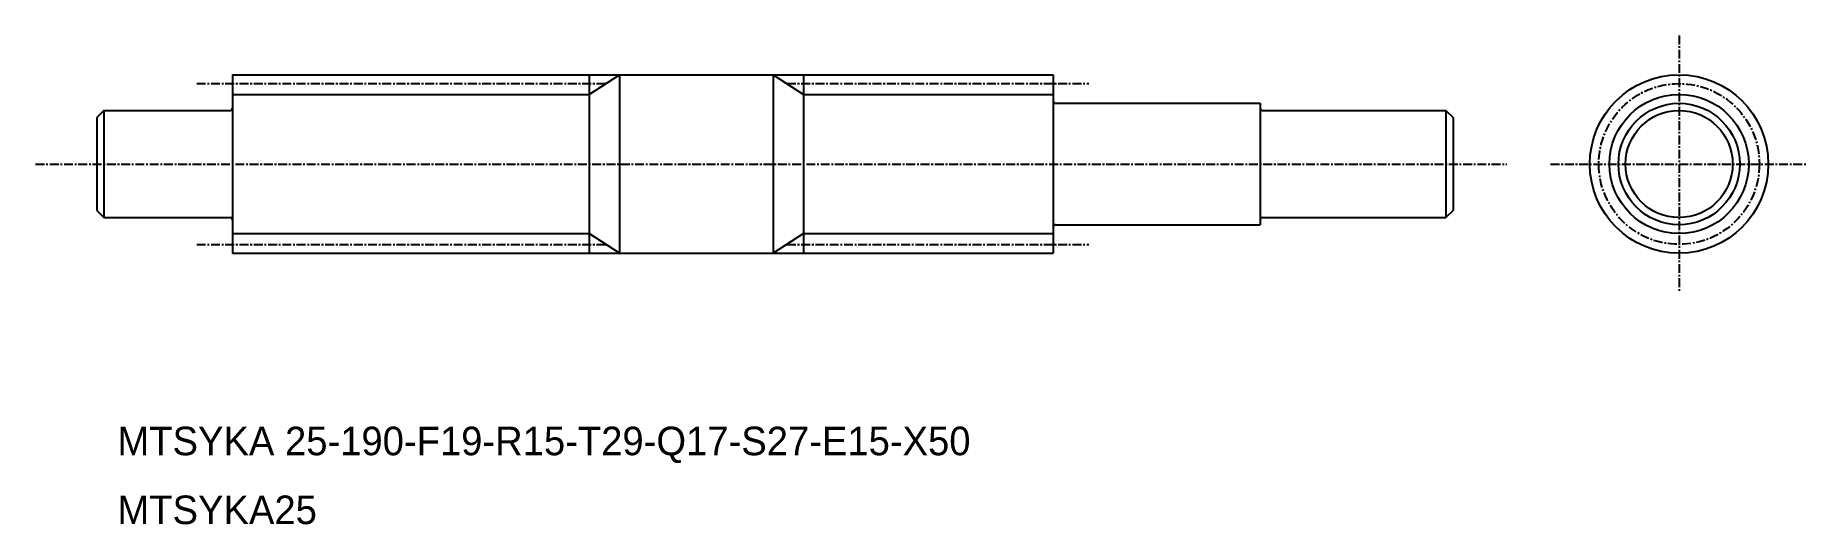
# Model space of a CAD drawing. Extents: x 90 to 338, y 108 to 177.
import ezdxf

# ---------------------------------------------------------------- set-up
doc = ezdxf.new("R2010")
doc.units = 0
doc.linetypes.add('CENTER', pattern=[2, 1.25, -0.25, 0.25, -0.25])
doc.layers.get('0').update_dxf_attribs({"linetype": 'CONTINUOUS'})
doc.layers.add('CENTER', color=1, linetype='CENTER')

msp = doc.modelspace()

# ---------------------------------------------------------------- linework, layer by layer
at = {"color": 7, "linetype": 'CONTINUOUS'}
for p, q in [((117.51, 171.41), (232.51, 171.41)), ((117.51, 171.41), (117.51, 146.41)), ((167.51, 171.41), (167.51, 146.41)), ((171.76, 171.41), (171.76, 146.41)), ((193.26, 171.41), (193.26, 146.41)), ((197.51, 171.41), (197.51, 146.41)), ((232.51, 171.41), (232.51, 146.41)), ((99.51, 166.41), (98.51, 165.41)), ((99.51, 166.41), (117.21, 166.41)), ((99.51, 166.41), (99.51, 151.41)), ((232.81, 167.41), (261.51, 167.41)), ((261.51, 167.41), (261.51, 150.41)), ((261.81, 166.41), (287.51, 166.41)), ((287.51, 166.41), (287.51, 151.41)), ((287.51, 166.41), (288.51, 165.41)), ((98.51, 165.41), (98.51, 152.41)), ((288.51, 165.41), (288.51, 152.41)), ((98.51, 152.41), (99.51, 151.41)), ((288.51, 152.41), (287.51, 151.41)), ((99.51, 151.41), (117.21, 151.41)), ((232.81, 150.41), (261.51, 150.41)), ((261.81, 151.41), (287.51, 151.41)), ((117.51, 146.41), (232.51, 146.41)), ((158.76, 146.41), (158.76, 146.41)), ((200.01, 146.41), (200.01, 146.41))]:
    msp.add_line(p, q, dxfattribs=at)
at = {"color": 3, "linetype": 'CONTINUOUS'}
for p, q in [((167.51, 168.66), (171.76, 171.41)), ((193.26, 171.41), (197.51, 168.66)), ((117.51, 168.66), (167.51, 168.66)), ((197.51, 168.66), (232.51, 168.66)), ((117.51, 149.16), (167.51, 149.16)), ((171.76, 146.41), (167.51, 149.16)), ((197.51, 149.16), (193.26, 146.41)), ((197.51, 149.16), (232.51, 149.16))]:
    msp.add_line(p, q, dxfattribs=at)
at = {"color": 7, "linetype": 'CONTINUOUS'}
for radius in [12.5, 8.5, 7.5]:
    msp.add_circle((320.18, 158.91), radius, dxfattribs=at)
at = {"color": 3, "linetype": 'CONTINUOUS'}
msp.add_circle((320.18, 158.91), 9.75, dxfattribs=at)
at = {"color": 7, "linetype": 'CONTINUOUS'}
for centre, start, end in [((117.21, 166.71), 270, 360), ((232.81, 167.71), 180, 270), ((261.81, 166.71), 180, 270), ((117.21, 151.11), 0, 90), ((232.81, 150.11), 90, 180), ((261.81, 151.11), 90, 180)]:
    msp.add_arc(centre, 0.3, start, end, dxfattribs=at)
at = {"layer": 'CENTER', "color": 1, "linetype": 'CENTER'}
for p, q in [((320.18, 176.91), (320.18, 140.91)), ((112.51, 170.16), (169.83, 170.16)), ((195.19, 170.16), (237.51, 170.16)), ((89.92, 158.91), (296.04, 158.91)), ((302.18, 158.91), (338.18, 158.91)), ((112.51, 147.66), (169.83, 147.66)), ((195.19, 147.66), (237.51, 147.66))]:
    msp.add_line(p, q, dxfattribs=at)
msp.add_circle((320.18, 158.91), 11.25, dxfattribs=at)

# ---------------------------------------------------------------- texts
at = {"color": 7, "linetype": 'CONTINUOUS'}
for s, p in [('MTSYKA 25-190-F19-R15-T29-Q17-S27-E15-X50', (101.4, 118.14)), ('MTSYKA25', (101.4, 108.5))]:
    msp.add_text(s, height=4, dxfattribs=at).set_placement(p)

doc.saveas('drawing.dxf')
